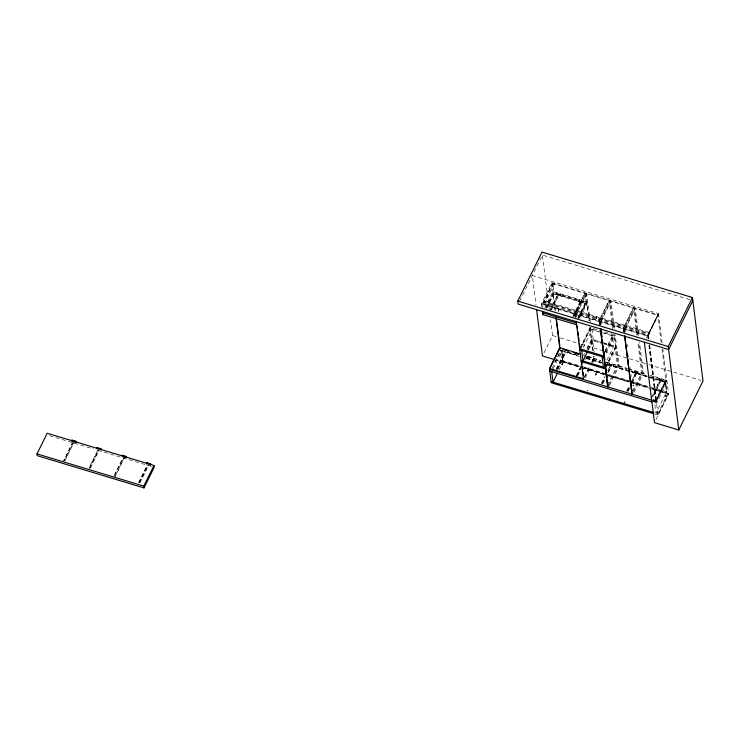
<?xml version="1.0" encoding="UTF-8"?>
<svg xmlns="http://www.w3.org/2000/svg" width="740" height="740" viewBox="0 0 740 740"><rect width="100%" height="100%" fill="white"/><g stroke="black" fill="none" stroke-linecap="round" stroke-linejoin="round"><path stroke-width="0.56" stroke-dasharray="3.7 2.78" d="M73.316 441.53L63.779 460.807L72.233 442.964M73.205 443.251L64.676 460.502L63.705 460.206M64.75 461.094L73.778 442.835M97.467 450.577L88.948 467.828L89.919 468.124L98.439 450.873M89.022 468.429L98.55 449.152M90.493 467.708L99.021 450.457M114.182 475.45L122.71 458.199M114.756 475.034L123.784 456.774M124.181 457.477L115.227 476.338L114.256 476.042M115.227 476.338L124.755 457.061M138.445 482.776L146.973 465.534M139.028 482.36L148.056 464.1M139.416 483.072L148.444 464.812M139.999 482.656L148.518 465.404M519.674 301.023L542.383 255.087L549.256 309.486M541.569 306.221L541.301 304.066L551.799 282.828L658.563 315.074L647.972 336.284L648.259 338.568M543.946 302.993L543.761 301.495L648.684 333.185L648.878 334.674L543.946 302.993L554.325 282.162L554.51 283.651L545.186 302.521L545.001 301.023M544.788 307.905L552.891 291.505L586.866 301.763L578.754 318.163M545.658 308.173L553.76 291.773M555.13 310.828L553.168 293.318L587.088 303.557L579.994 317.913M546.231 307.683L553.835 292.309L586.062 302.04L577.949 318.44M546.324 308.404L553.927 293.031L586.145 302.762L578.551 318.135M546.897 307.914L553.992 293.567L552.669 283.096L542.577 303.511L542.984 306.767M556.415 294.603L556.748 293.188L556.415 294.603L560.3 295.778L560.624 294.363L560.3 295.778M550.273 309.662L557.793 294.446L550.347 310.264M551.245 309.958L558.765 294.742L551.818 309.542M558.46 311.318L558.552 308.432L558.959 311.66M558.654 311.383L558.746 308.488L559.153 311.725M543.974 352.906L552.549 335.553L550.541 319.689M578.939 301.402L579.263 299.987L578.939 301.402L582.815 302.577L583.148 301.161L582.815 302.577M572.797 316.461L580.317 301.245L580.391 301.846M573.37 316.045L584.896 292.827L586.219 303.298L578.615 318.672M573.768 316.757L581.288 301.541L581.363 302.133M574.342 316.341L585.765 293.096L589.253 320.67M554.843 362.156L559.237 353.267M552.012 368.557L561.133 350.103M562.955 361.675L561.716 350.279L562.955 361.675L579.522 366.679M577.885 317.904L585.988 301.504M553.206 368.631L562.206 350.427L560.263 349.835M556.212 368.862L564.74 351.62M556.286 369.464L565.314 351.204M557.081 369.408L565.203 352.925M557.757 368.742L565.785 352.508M557.738 369.593L561.734 361.509L560.522 351.935M559.024 370L563.529 360.898L562.206 350.427M561.882 364.598L562.872 363.729L562.4 365.042L561.882 364.598L562.4 365.042M561.919 364.903L562.382 363.581M562.363 364.746L562.872 363.729M580.114 347.717L590.113 327.496L601.148 330.826M579.771 349.928L590.261 328.69L599.086 331.354M580.891 348.17L590.992 327.755M583.176 347.532L592 329.679L593.323 340.15L588.42 350.066M599.826 325.045L599.752 320.873L600.186 324.305M600.066 325.11L600.001 320.947M583.546 355.431L584.591 353.313M586.977 348.494L591.584 339.161L600.408 341.825M587.199 349.539L591.741 340.354L602.767 343.684M588.069 349.807L592.611 340.622L594.026 351.833M576.09 376.031L580.604 366.901M576.673 375.615L580.678 367.503M577.57 375.31L581.076 368.215M577.644 375.911L580.65 369.824M585.664 359.677L586.589 357.05M588.05 357.494L588.143 358.243L588.05 357.494L586.108 356.902M584.415 376.771L589.78 365.911M591.741 361.953L593.693 358.003L583.841 355.034M584.415 377.705L589.965 366.466M591.834 362.702L594.007 358.308L593.721 356.023M585.294 377.964L590.844 366.735M592.86 362.656L594.877 358.567L594.599 356.329M605.033 350.714L612.387 335.84L613.71 346.311L605.866 362.175M604.932 351.916L613.506 334.554M605.801 352.175L614.376 334.822L602.249 331.159M595.302 374.699L596.292 373.82L595.83 375.143L595.302 374.699L595.83 375.143M605.995 353.285L614.533 336.016L600.196 331.687M595.339 374.995L595.811 373.672M595.793 374.838L596.292 373.82M624.19 332.399L623.755 328.967L634.3 307.748L637.769 335.202M605.542 366.818L615.134 347.421L617.401 365.366L608.817 382.719M605.847 366.726L615.856 346.486L601.518 342.157M606.005 367.91L616.004 347.68L603.868 344.017M609.399 363.941L609.501 364.69L609.399 363.941L613.284 365.116L613.377 365.865L613.284 365.116M601.333 383.653L604.839 376.558M607.845 370.463L610.861 364.376L607.929 371.064M601.907 383.237L604.913 377.15M602.304 383.949L604.811 378.88M607.817 372.793L611.832 364.672L607.891 373.386M602.878 383.533L604.885 379.472M608.687 385.031L618.27 365.634L614.366 334.739M609.557 385.29L619.149 365.893L615.245 335.007M646.362 338.115L658.471 313.612L532.291 275.502L536.01 304.973M634.643 371.563L634.735 372.312L634.643 371.563L638.518 372.738L638.62 373.478L638.518 372.738M626.567 391.275L629.074 386.206M631.581 381.128L636.095 371.998L631.655 381.729M627.141 390.859L629.648 385.79M627.538 391.571L630.045 386.493M632.053 382.441L637.066 372.294L632.626 382.025M628.112 391.155L630.119 387.094M624.014 402.838L624.523 401.82L625.041 402.264L624.523 401.82M633.385 385.022C632.765 388 633.042 383.746 633.422 385.318M632.58 391.072L641.663 372.692L637.76 341.806M633.459 391.34L642.542 372.96L638.639 342.074M633.819 392.616L643.412 373.228L639.508 342.333M658.905 378.889L658.998 379.639L658.905 378.889L662.79 380.064L662.883 380.813L662.79 380.064M651.339 397.593L660.357 379.333L652.412 396.159M652.81 396.871L661.329 379.62L652.884 397.463M665.935 380.027L655.797 400.525L656.029 402.32L666.805 380.286L650.451 375.346M656.926 412.948L657.916 412.069L657.453 413.392L656.926 412.948L657.453 413.392M665.306 396.002L666.296 395.123L665.834 396.446L665.306 396.002L665.834 396.446M652.449 388.704L666.814 393.042L665.574 381.646M656.963 413.244L657.435 411.93M665.343 396.298L665.815 394.975M657.416 413.096L657.916 412.069M665.787 396.15L666.296 395.123M654.706 413.984L658.008 414.983L668.507 393.754L649.794 388.102M656.019 419.599L668.636 394.078L662.901 349.4M543.493 255.42L691.724 300.19M552.734 283.633L584.961 293.364L574.869 313.788L542.642 304.057L553.446 281.894L553.64 283.392M556.341 294.002L560.226 295.177M578.856 300.81L582.741 301.976M552.965 293.725L586.885 303.974L589.049 321.077M541.301 304.066L558.191 309.163M558.385 309.228L599.391 321.613M599.631 321.687L647.972 336.284M590.067 329.096L601.093 332.427M602.193 332.76L614.33 336.423L615.652 346.894L603.516 343.231M591.39 339.568L602.416 342.897M552.549 335.553L559.19 337.56M560.291 337.893L576.885 342.907M581.316 344.239L603.433 350.917M604.543 351.26L647.685 364.284M648.795 364.617L700.789 380.323M587.44 356.319L600.704 360.325M606.236 361.999L627.243 368.335M628.343 368.677L646.029 374.014M587.236 356.726L593.804 358.715M587.218 356.772L600.778 360.861M606.301 362.535L627.307 368.881M628.408 369.214L646.103 374.551M650.525 375.892L666 380.564L655.862 401.062L652.551 400.062M584.461 356.661L588.346 357.827M609.695 364.284L613.58 365.449M634.938 371.906L638.814 373.071M659.201 379.232L663.086 380.406M610.935 364.977L611.906 365.273M636.169 372.599L637.14 372.895M660.441 379.925L661.412 380.221M568.348 352.277L572.769 353.618M586.024 357.624L601.49 362.295M607.013 363.96L626.9 369.963M631.322 371.304L667.036 382.081L656.537 403.319L654.336 402.653M562.918 350.964L560.698 350.298L560.772 350.834L579.568 356.514M567.34 352.305L579.494 355.977M586.126 357.975L601.611 362.656M607.133 364.321L629.24 370.999M630.351 371.332L665.723 382.016L655.955 401.783L652.643 400.775M561.558 350.603L565.971 351.944M567.081 352.277L579.235 355.94M586.968 358.28L601.333 362.618M606.856 364.284L626.743 370.296M631.165 371.628L665.417 381.97L666.814 393.042M586.2 358.521L601.676 363.192M607.198 364.857L647.001 376.882M648.111 377.215L665.797 382.552M561.586 360.306L582.5 366.624M583.601 366.957L604.515 373.275M608.918 374.607L630.933 381.248M632.034 381.581L668.359 392.552L657.86 413.789L654.558 412.791M563.112 361.351L579.688 366.356M584.11 367.688L605.098 374.024M606.208 374.357L629.407 381.368M630.517 381.701L648.194 387.039M652.606 388.371L666.971 392.709M583.943 368.011L607.152 375.023M608.252 375.356L631.461 382.358M632.561 382.691L648.027 387.362M561.734 361.509L580.447 367.16M581.548 367.493L604.663 374.468M609.066 375.8L628.88 381.785M629.981 382.118L648.693 387.769M555.62 359.945L580.863 367.567M581.955 367.9L604.996 374.856M606.097 375.189L629.139 382.145M630.24 382.478L648.888 388.111M649.988 388.445L668.636 394.078M562.418 363.877L562.909 364.025M595.848 373.968L596.329 374.116M665.852 395.28L666.333 395.428M653.281 399.702L656.713 400.71M653.365 399.794L656.667 400.784M652.911 400.442L656.306 401.524L658.008 414.983M652.708 401.321L656.898 402.579L649.627 344.646M657.471 412.226L657.952 412.374M49.626 435.703L93.656 449.004M98.059 450.327L151.987 466.616M658.471 313.612L662.18 343.675M661.162 342.269L657.693 314.815L647.602 335.229L648.037 338.661M662.032 349.132L666.157 381.822M648.906 338.929L648.471 335.498L541.662 303.335L542.254 307.59M648.332 335.544L648.767 338.976M649.489 344.692L656.204 401.432L649.128 345.423M648.897 345.525L655.834 400.442M638.639 335.47L635.17 308.016L625.078 328.43L625.513 331.862M636.899 334.943L633.431 307.489L623.33 327.903L623.913 332.482M627.104 344.442L627.39 346.736M629.999 367.327L630.286 369.621M630.859 374.19L631.155 376.484M632.737 389.064L633.033 391.349M624.209 328.162L624.653 331.696M624.116 328.236L624.551 331.659M623.848 328.995L624.283 332.427M614.376 328.144L610.907 300.68L600.815 321.105L601.25 324.536M613.515 327.94L610.038 300.421L599.937 320.836L600.427 324.379M612.785 328.819L609.159 300.153L599.067 320.577L599.65 325.165M608.622 382.885L608.909 385.17M590.261 322.02L586.644 293.354L576.553 313.769L576.987 317.21M590.113 327.496L593.156 351.574M589.919 327.922L592.796 350.732M593.517 356.43L593.785 358.752M575.674 313.51L576.072 317.025M575.267 314.324L575.702 317.756M574.804 313.242L575.211 316.498M551.799 282.828L555.324 310.421M586.709 293.891L576.617 314.315L599.132 321.114L609.233 300.699L586.709 293.891M596.588 316.6L596.412 318.838L596.588 316.6M610.972 301.226L600.88 321.641L623.404 328.44L633.495 308.025L610.972 301.226M635.244 308.552L625.152 328.967L647.666 335.766L657.758 315.351L635.244 308.552M665.094 381.498L654.595 402.736L655.918 413.197L666.416 391.969L665.094 381.498M649.054 332.445L544.122 300.764L544.316 302.253L649.239 333.943L649.054 332.445M587.921 390.766L587.43 390.618L587.921 390.766"/><path stroke-width="1.11" d="M37 453.87L47.194 433.242L153.966 465.488L154.188 467.282L143.995 487.91L37.231 455.664L37 453.87L143.773 486.115L143.995 487.91M74.786 442.122L71.873 441.243L71.983 440.087L75.868 441.253L75.961 442.002M75.758 442.409L75.868 441.253M97.218 447.7L97.107 448.856L97.218 447.7L101.103 448.875L100.992 450.031M101.103 448.875L97.014 448.116M122.35 456.478L122.451 455.322L126.337 456.497L126.235 457.653L126.337 456.497M146.724 462.657L146.613 463.814L146.724 462.657L150.608 463.823L150.498 464.979L150.608 463.823M143.773 486.115L153.966 465.488M692.834 300.523L668.609 349.521L518.157 304.085L517.778 301.097L542.004 252.09L692.455 297.526L703 380.989L678.774 429.996L654.512 422.66L644.346 342.195M542.753 311.947L542.624 314.537L576.59 324.795M542.624 314.537L542.984 313.806M653.605 413.651L551.235 382.737L549.515 368.502L559.764 347.763L580.558 354.044M560.032 348.041L549.533 369.279L651.903 400.192M576.719 322.205L576.368 323.001L542.383 312.678M557.525 373.034L553.03 382.127L551.707 371.656M587.44 352.055L583.028 360.981L581.705 350.51M604.09 355.219L603.729 355.949L600.26 328.477M605.422 368.946L605.783 368.215M608.03 386.039L607.67 386.779L603.886 356.051L579.605 348.67M632.349 393.384L631.988 394.124L624.625 335.831M632.45 393.412L632.08 394.152L624.717 335.858M678.774 429.996L668.229 346.533L692.455 297.526M517.778 301.097L668.229 346.533M579.771 349.928L604.034 357.254M563.168 349.456L568.635 351.111L565.332 350.159M573.01 352.434L578.486 354.09M575.184 353.137L578.467 354.127M581.094 360.389L605.357 367.725M581.242 361.592L605.505 368.918M554.528 359.612L542.457 355.968L536.583 309.505M607.309 385.79L608.178 386.049M549.515 368.502L583.435 378.75M652.134 401.986L549.765 371.073L549.903 368.548M551.087 381.544L653.457 412.457M71.78 440.494L75.665 441.66M122.257 455.729L126.133 456.904M146.52 463.064L150.405 464.23M73.316 441.53L74.278 441.826L74.204 441.225M627.825 356.837L627.529 354.479L627.724 356.81M628.251 360.204L628.547 362.554M631.146 383.126L631.433 385.411M628.158 360.241L628.454 362.526M600.954 328.847L601.296 331.233M601.676 334.563L601.971 336.894M602.397 340.289L602.739 342.666M603.119 346.006L603.461 348.383M603.84 351.731L604.182 354.099M604.562 357.448L604.904 359.816M605.292 363.164L605.625 365.523M606.014 368.89L606.337 371.471M606.735 374.607L607.05 377.076M607.457 380.332L607.753 382.682M605.921 369.325L606.208 371.554M606.624 374.903L606.911 377.132M607.327 380.471L607.614 382.7M600.769 328.884L601.056 331.178M601.49 334.61L601.777 336.904M602.212 340.335L602.499 342.629M602.934 346.061L603.23 348.346M603.655 351.787L603.951 354.072M600.501 328.542L607.864 386.835M602.092 356.661L603.415 367.132M577.265 326.127L577.515 328.477M577.995 331.853L578.384 335.34M578.717 337.588L579.106 341.066M579.438 343.323L579.827 346.792M581.788 361.897L582.075 364.136M582.352 366.383L582.787 369.843M583.065 372.072L583.49 375.411M576.136 321.197L583.527 379.5M556.332 318.404L559.791 345.774M555.99 317.673L559.856 348.512M124.681 456.469L124.755 457.061M122.451 455.322L122.553 456.071M71.983 440.087L72.076 440.827"/></g></svg>
